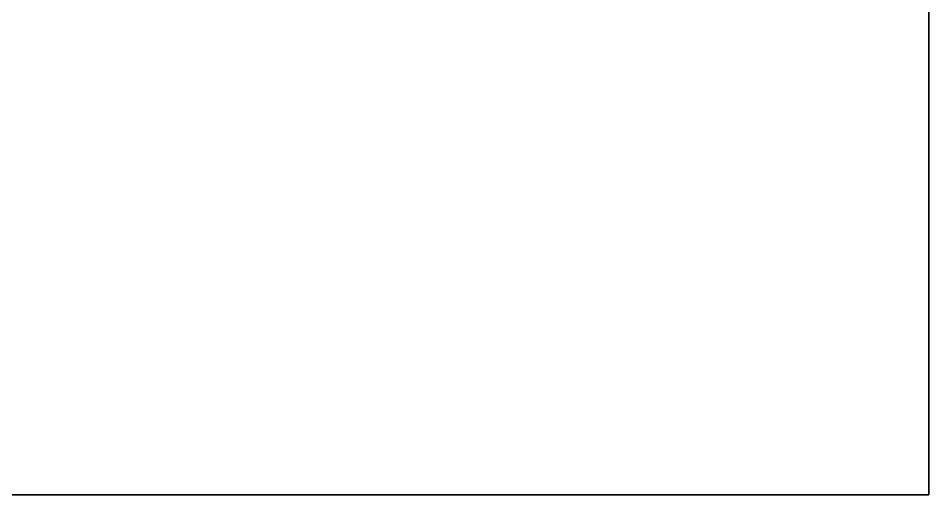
# Model space of a CAD drawing. Extents: x 0 to 6014, y -2463 to 0.
# Drawn here: x 3672 to 6014, y -2463 to -1236 of the extents above; entities that cross this region are included whole.
import ezdxf

# ---------------------------------------------------------------- set-up
doc = ezdxf.new("R2010")
doc.units = 0
doc.layers.add('LAYER0', color=7, linetype='CONTINUOUS')
doc.layers.add('LAYER1', color=7, linetype='CONTINUOUS')

msp = doc.modelspace()

# ---------------------------------------------------------------- linework, layer by layer
at = {"layer": 'LAYER0'}
for points, invisible_edges in [([(1510, -275), (4585, -10), (2107, -1850), (1510, -275)], 7), ([(1510, -10, 5), (2107, -1850, 5), (4585, -10, 5), (1510, -10, 5)], 3), ([(2107, -1850), (4585, -10), (2107, -2463), (2107, -1850)], 3), ([(2107, -2463), (4585, -10), (4585, -650), (2107, -2463)], 5), ([(4585, -10, 5), (2107, -1850, 5), (4585, -650, 5), (4585, -10, 5)], 3), ([(2107, -2463), (4585, -650), (6013.69, -2463), (2107, -2463)], 3), ([(2107, -1850, 5), (6013.69, -2463, 5), (4585, -650, 5), (2107, -1850, 5)], 7), ([(6013.69, -2463), (4585, -650), (6013.69, -650), (6013.69, -2463)], 1), ([(4585, -650, 5), (6013.69, -2463, 5), (6013.69, -650, 5), (4585, -650, 5)], 1), ([(6013.69, -650), (6013.69, -2463, 5), (6013.69, -2463), (6013.69, -650)], 1), ([(6013.69, -2463, 5), (6013.69, -650), (6013.69, -650, 5), (6013.69, -2463, 5)], 1), ([(6013.69, -2463, 5), (2107, -1850, 5), (2107, -2463, 5), (6013.69, -2463, 5)], 1), ([(6013.69, -2463, 5), (2107, -2463), (6013.69, -2463), (6013.69, -2463, 5)], 1), ([(2107, -2463), (6013.69, -2463, 5), (2107, -2463, 5), (2107, -2463)], 1)]:
    msp.add_3dface(points, dxfattribs=dict(at, invisible_edges=invisible_edges))

# ---------------------------------------------------------------- meshes
at = {"layer": 'LAYER1'}
mesh = msp.add_polymesh((11, 2), dxfattribs=at)
for k, corner in enumerate([(2257, -1700, 2554), (2257, -2463, 2554), (150, -1700, 2554), (2257, -1700, 2554), (150, -170, 2554), (150, -1700, 2554), (933, -170, 2554), (150, -170, 2554), (933, -430, 2554), (933, -170, 2554), (1658, -430, 2554), (933, -430, 2554), (1658, -160, 2554), (1658, -430, 2554), (4428, -160, 2554), (1658, -160, 2554), (4428, -800, 2554), (4428, -160, 2554), (6013.688, -800, 2554), (4428, -800, 2554), (6013.688, -650, 2554), (4578, -650, 2554)]):
    mesh.set_mesh_vertex(divmod(k, 2), corner)

doc.saveas('drawing.dxf')
